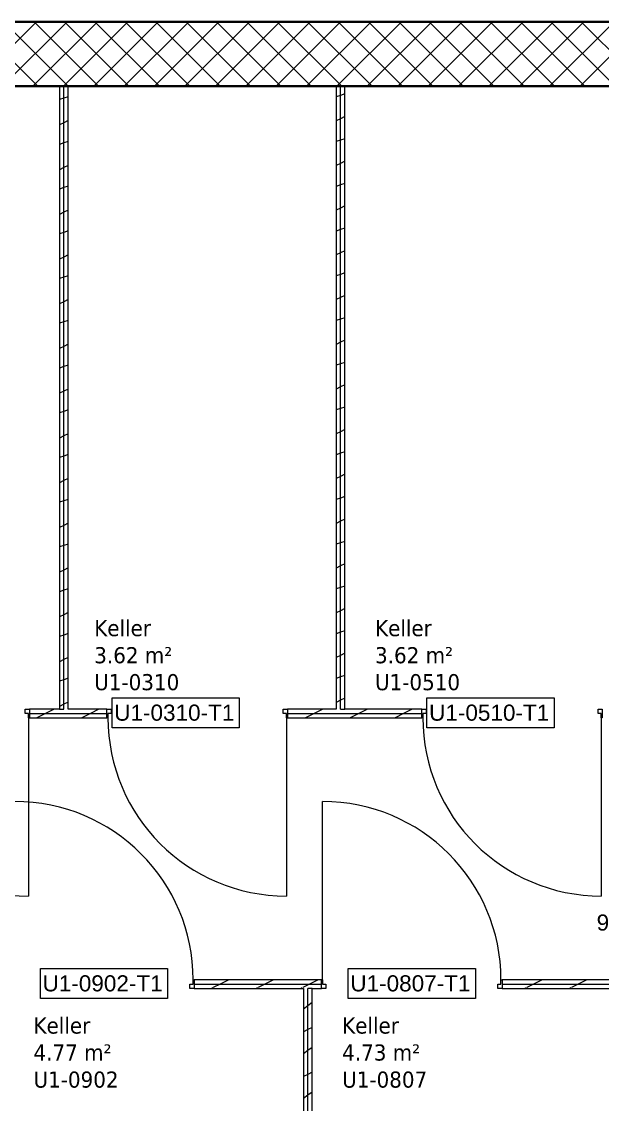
# Model space of a CAD drawing. Extents: x -982 to 937, y -179 to 616.
# Drawn here: x -490.6 to -436.6, y 421.8 to 522.6 of the extents above; entities that cross this region are included whole.
import ezdxf

# ---------------------------------------------------------------- set-up
doc = ezdxf.new("R2010")
doc.units = 0
doc.layers.get('0').update_dxf_attribs({"lineweight": 13})
for name, color, linetype, lineweight in [('A-____-NOTE-TEXT', 7, 'Continuous', 9), ('A-AREA-____-IDEN', 7, 'Continuous', 5), ('A-DOOR-____-IDEN', 7, 'Continuous', 5), ('A-DOOR-FRAM-MCUT', 7, 'Continuous', 9), ('A-DOOR-OPNG-OTLN', 7, 'Continuous', 9), ('A-WALL-____-MCUT', 7, 'Continuous', 35), ('A-WALL-____-PATT', 7, 'Continuous', 35), ('A-WALL-FNSH-MCUT', 7, 'Continuous', 35)]:
    doc.layers.add(name, color=color, linetype=linetype, lineweight=lineweight)
doc.styles.get("Standard").update_dxf_attribs({"font": 'arial.ttf'})

# ---------------------------------------------------------------- blocks, each defined once
blk = doc.blocks.new('Referenz-A0UJ2GQRXE', base_point=(-954.02, -167.52))
at = {"layer": 'A-DOOR-____-IDEN', "color": 0, "linetype": 'Continuous', "ltscale": 0.13}
for p, q in [((-482.18, 459.63), (-470.34, 459.63)), ((-482.18, 456.85), (-482.18, 459.63)), ((-470.34, 459.63), (-470.34, 456.85)), ((-452.88, 459.63), (-441.04, 459.63)), ((-452.88, 456.85), (-452.88, 459.63)), ((-441.04, 459.63), (-441.04, 456.85)), ((-470.34, 456.85), (-482.18, 456.85)), ((-441.04, 456.85), (-452.88, 456.85)), ((-488.85, 434.43), (-477.01, 434.43)), ((-488.85, 431.65), (-488.85, 434.43)), ((-477.01, 434.43), (-477.01, 431.65)), ((-460.21, 434.43), (-448.37, 434.43)), ((-460.21, 431.65), (-460.21, 434.43)), ((-448.37, 434.43), (-448.37, 431.65)), ((-477.01, 431.65), (-488.85, 431.65)), ((-448.37, 431.65), (-460.21, 431.65))]:
    blk.add_line(p, q, dxfattribs=at)
at = {"layer": 'A-DOOR-FRAM-MCUT', "color": 0, "linetype": 'Continuous', "ltscale": 0.13}
for p, q in [((-490.26, 458.59), (-489.86, 458.59)), ((-490.26, 458.19), (-490.26, 458.59)), ((-489.96, 458.19), (-490.26, 458.19)), ((-489.96, 457.79), (-489.96, 458.19)), ((-489.86, 457.79), (-489.96, 457.79)), ((-489.86, 458.59), (-489.86, 457.79)), ((-482.66, 458.59), (-482.26, 458.59)), ((-482.66, 457.79), (-482.66, 458.59)), ((-482.56, 457.79), (-482.66, 457.79)), ((-482.56, 458.19), (-482.56, 457.79)), ((-482.26, 458.19), (-482.56, 458.19)), ((-482.26, 458.59), (-482.26, 458.19)), ((-466.26, 458.59), (-465.86, 458.59)), ((-466.26, 458.19), (-466.26, 458.59)), ((-465.96, 458.19), (-466.26, 458.19)), ((-465.96, 457.79), (-465.96, 458.19)), ((-465.86, 457.79), (-465.96, 457.79)), ((-465.86, 458.59), (-465.86, 457.79)), ((-453.36, 458.59), (-452.96, 458.59)), ((-453.36, 457.79), (-453.36, 458.59)), ((-453.26, 457.79), (-453.36, 457.79)), ((-453.26, 458.19), (-453.26, 457.79)), ((-452.96, 458.19), (-453.26, 458.19)), ((-452.96, 458.59), (-452.96, 458.19)), ((-436.96, 458.59), (-436.56, 458.59)), ((-436.96, 458.19), (-436.96, 458.59)), ((-436.66, 458.19), (-436.96, 458.19)), ((-436.66, 457.79), (-436.66, 458.19)), ((-436.56, 457.79), (-436.66, 457.79)), ((-436.56, 458.59), (-436.56, 457.79)), ((-474.93, 432.99), (-474.63, 432.99)), ((-474.93, 432.59), (-474.93, 432.99)), ((-474.53, 432.59), (-474.93, 432.59)), ((-474.63, 432.99), (-474.63, 433.39)), ((-474.63, 433.39), (-474.53, 433.39)), ((-474.53, 433.39), (-474.53, 432.59)), ((-462.69, 432.59), (-462.69, 433.39)), ((-462.69, 433.39), (-462.59, 433.39)), ((-462.29, 432.59), (-462.69, 432.59)), ((-462.59, 433.39), (-462.59, 432.99)), ((-462.59, 432.99), (-462.29, 432.99)), ((-462.29, 432.99), (-462.29, 432.59)), ((-446.29, 432.99), (-445.99, 432.99)), ((-446.29, 432.59), (-446.29, 432.99)), ((-445.89, 432.59), (-446.29, 432.59)), ((-445.99, 432.99), (-445.99, 433.39)), ((-445.99, 433.39), (-445.89, 433.39)), ((-445.89, 433.39), (-445.89, 432.59))]:
    blk.add_line(p, q, dxfattribs=at)
at = {"layer": 'A-DOOR-OPNG-OTLN', "color": 0, "linetype": 'Continuous', "ltscale": 0.13}
for p, q in [((-489.96, 457.79), (-489.96, 441.19)), ((-465.96, 457.79), (-465.96, 441.19)), ((-436.66, 457.79), (-436.66, 441.19)), ((-462.59, 433.39), (-462.59, 449.99))]:
    blk.add_line(p, q, dxfattribs=at)
for centre, major_axis in [((-489.96, 457.79), (-16.6, 0)), ((-465.96, 457.79), (-16.6, 0)), ((-436.66, 457.79), (-16.6, 0)), ((-491.23, 433.39), (16.6, 0)), ((-462.59, 433.39), (16.6, 0))]:
    blk.add_ellipse(centre, major_axis=major_axis, ratio=1, start_param=0, end_param=1.570796, dxfattribs=at)
at = {"layer": 'A-WALL-____-MCUT', "color": 0, "linetype": 'Continuous', "ltscale": 0.35}
for p, q in [((246.34, 522.59), (-948.54, 522.59)), ((-588.36, 516.59), (-461.32, 516.59)), ((-461.32, 516.59), (-435.56, 516.59))]:
    blk.add_line(p, q, dxfattribs=at)
at = {"layer": 'A-WALL-____-MCUT', "color": 0, "linetype": 'Continuous', "lineweight": 9, "ltscale": 0.13}
for p, q in [((-486.68, 458.59), (-486.68, 516.59)), ((-460.92, 458.59), (-460.92, 516.59)), ((-489.86, 458.19), (-482.66, 458.19)), ((-487.08, 458.59), (-486.68, 458.59)), ((-465.86, 458.19), (-453.36, 458.19)), ((-460.92, 458.59), (-460.52, 458.59)), ((-474.53, 432.99), (-462.69, 432.99)), ((-463.96, 364.99), (-463.96, 432.59)), ((-463.56, 432.59), (-463.96, 432.59)), ((-445.89, 432.99), (-435.56, 432.99))]:
    blk.add_line(p, q, dxfattribs=at)
at = {"layer": 'A-WALL-____-PATT', "color": 0, "linetype": 'Continuous', "lineweight": 9, "ltscale": 0.13}
for p, q in [((-495.2, 516.59), (-489.2, 522.59)), ((-489.09, 516.59), (-495.09, 522.59)), ((-492.37, 516.59), (-486.37, 522.59)), ((-486.26, 516.59), (-492.26, 522.59)), ((-489.54, 516.59), (-483.54, 522.59)), ((-483.44, 516.59), (-489.44, 522.59)), ((-486.71, 516.59), (-480.71, 522.59)), ((-480.61, 516.59), (-486.61, 522.59)), ((-483.88, 516.59), (-477.88, 522.59)), ((-477.78, 516.59), (-483.78, 522.59)), ((-481.05, 516.59), (-475.05, 522.59)), ((-474.95, 516.59), (-480.95, 522.59)), ((-478.23, 516.59), (-472.23, 522.59)), ((-472.12, 516.59), (-478.12, 522.59)), ((-475.4, 516.59), (-469.4, 522.59)), ((-469.29, 516.59), (-475.29, 522.59)), ((-472.57, 516.59), (-466.57, 522.59)), ((-466.47, 516.59), (-472.47, 522.59)), ((-469.74, 516.59), (-463.74, 522.59)), ((-463.64, 516.59), (-469.64, 522.59)), ((-466.91, 516.59), (-460.91, 522.59)), ((-460.81, 516.59), (-466.81, 522.59)), ((-464.08, 516.59), (-458.08, 522.59)), ((-457.98, 516.59), (-463.98, 522.59)), ((-461.25, 516.59), (-455.25, 522.59)), ((-455.15, 516.59), (-461.15, 522.59)), ((-458.43, 516.59), (-452.43, 522.59)), ((-452.32, 516.59), (-458.32, 522.59)), ((-455.6, 516.59), (-449.6, 522.59)), ((-449.5, 516.59), (-455.5, 522.59)), ((-452.77, 516.59), (-446.77, 522.59)), ((-446.67, 516.59), (-452.67, 522.59)), ((-449.94, 516.59), (-443.94, 522.59)), ((-443.84, 516.59), (-449.84, 522.59)), ((-447.11, 516.59), (-441.11, 522.59)), ((-441.01, 516.59), (-447.01, 522.59)), ((-444.28, 516.59), (-438.28, 522.59)), ((-438.18, 516.59), (-444.18, 522.59)), ((-441.46, 516.59), (-435.46, 522.59)), ((-435.35, 516.59), (-441.35, 522.59)), ((-438.63, 516.59), (-432.63, 522.59)), ((-432.52, 516.59), (-438.52, 522.59)), ((-486.68, 515.47), (-487.08, 515.33)), ((-486.28, 515.6), (-486.68, 515.47)), ((-460.92, 515.72), (-461.32, 515.59)), ((-460.52, 515.86), (-460.92, 515.72)), ((-486.68, 513.18), (-487.08, 512.98)), ((-486.28, 513.38), (-486.68, 513.18)), ((-460.92, 513.56), (-461.32, 513.36)), ((-460.52, 513.76), (-460.92, 513.56)), ((-486.68, 511.3), (-487.08, 511.17)), ((-486.28, 511.43), (-486.68, 511.3)), ((-460.92, 511.56), (-461.32, 511.43)), ((-460.52, 511.69), (-460.92, 511.56)), ((-486.28, 509.21), (-486.68, 509.01)), ((-460.92, 509.4), (-461.32, 509.2)), ((-460.52, 509.6), (-460.92, 509.4)), ((-486.68, 509.01), (-487.08, 508.81)), ((-486.68, 507.14), (-487.08, 507)), ((-486.28, 507.27), (-486.68, 507.14)), ((-460.92, 507.39), (-461.32, 507.26)), ((-460.52, 507.53), (-460.92, 507.39)), ((-486.28, 505.05), (-486.68, 504.85)), ((-460.92, 505.24), (-461.32, 505.04)), ((-460.52, 505.44), (-460.92, 505.24)), ((-486.68, 504.85), (-487.08, 504.65)), ((-486.28, 503.11), (-486.68, 502.97)), ((-460.92, 503.23), (-461.32, 503.1)), ((-460.52, 503.36), (-460.92, 503.23)), ((-486.68, 502.97), (-487.08, 502.84)), ((-460.92, 501.07), (-461.32, 500.87)), ((-460.52, 501.27), (-460.92, 501.07)), ((-486.68, 500.68), (-487.08, 500.48)), ((-486.28, 500.88), (-486.68, 500.68)), ((-460.92, 499.06), (-461.32, 498.93)), ((-460.52, 499.2), (-460.92, 499.06)), ((-486.68, 498.81), (-487.08, 498.67)), ((-486.28, 498.94), (-486.68, 498.81)), ((-460.52, 497.11), (-460.92, 496.91)), ((-486.68, 496.52), (-487.08, 496.32)), ((-486.28, 496.72), (-486.68, 496.52)), ((-460.92, 496.91), (-461.32, 496.71)), ((-460.52, 495.03), (-460.92, 494.9)), ((-486.68, 494.64), (-487.08, 494.51)), ((-486.28, 494.78), (-486.68, 494.64)), ((-460.92, 494.9), (-461.32, 494.77)), ((-460.52, 492.94), (-460.92, 492.74)), ((-486.68, 492.36), (-487.08, 492.16)), ((-486.28, 492.56), (-486.68, 492.36)), ((-460.92, 492.74), (-461.32, 492.54)), ((-486.68, 490.48), (-487.08, 490.34)), ((-486.28, 490.61), (-486.68, 490.48)), ((-460.92, 490.74), (-461.32, 490.6)), ((-460.52, 490.87), (-460.92, 490.74)), ((-486.68, 488.19), (-487.08, 487.99)), ((-486.28, 488.39), (-486.68, 488.19)), ((-460.92, 488.58), (-461.32, 488.38)), ((-460.52, 488.78), (-460.92, 488.58)), ((-486.68, 486.31), (-487.08, 486.18)), ((-486.28, 486.45), (-486.68, 486.31)), ((-460.92, 486.57), (-461.32, 486.44)), ((-460.52, 486.7), (-460.92, 486.57)), ((-486.68, 484.03), (-487.08, 483.83)), ((-486.28, 484.23), (-486.68, 484.03)), ((-460.92, 484.41), (-461.32, 484.21)), ((-460.52, 484.61), (-460.92, 484.41)), ((-486.68, 482.15), (-487.08, 482.02)), ((-486.28, 482.28), (-486.68, 482.15)), ((-460.92, 482.41), (-461.32, 482.27)), ((-460.52, 482.54), (-460.92, 482.41)), ((-486.68, 479.86), (-487.08, 479.66)), ((-486.28, 480.06), (-486.68, 479.86)), ((-460.92, 480.25), (-461.32, 480.05)), ((-460.52, 480.45), (-460.92, 480.25)), ((-486.68, 477.98), (-487.08, 477.85)), ((-486.28, 478.12), (-486.68, 477.98)), ((-460.92, 478.24), (-461.32, 478.11)), ((-460.52, 478.37), (-460.92, 478.24)), ((-486.28, 475.9), (-486.68, 475.7)), ((-460.92, 476.08), (-461.32, 475.88)), ((-460.52, 476.28), (-460.92, 476.08)), ((-486.68, 475.7), (-487.08, 475.5)), ((-486.68, 473.82), (-487.08, 473.69)), ((-486.28, 473.95), (-486.68, 473.82)), ((-460.92, 474.08), (-461.32, 473.94)), ((-460.52, 474.21), (-460.92, 474.08)), ((-460.92, 471.92), (-461.32, 471.72)), ((-460.52, 472.12), (-460.92, 471.92)), ((-486.68, 471.53), (-487.08, 471.33)), ((-486.28, 471.73), (-486.68, 471.53)), ((-486.28, 469.79), (-486.68, 469.65)), ((-460.92, 469.91), (-461.32, 469.78)), ((-460.52, 470.04), (-460.92, 469.91)), ((-486.68, 469.65), (-487.08, 469.52)), ((-460.92, 467.75), (-461.32, 467.55)), ((-460.52, 467.95), (-460.92, 467.75)), ((-486.68, 467.37), (-487.08, 467.17)), ((-486.28, 467.57), (-486.68, 467.37)), ((-460.92, 465.75), (-461.32, 465.61)), ((-460.52, 465.88), (-460.92, 465.75)), ((-486.68, 465.49), (-487.08, 465.36)), ((-486.28, 465.62), (-486.68, 465.49)), ((-460.52, 463.79), (-460.92, 463.59)), ((-486.68, 463.2), (-487.08, 463)), ((-486.28, 463.4), (-486.68, 463.2)), ((-460.92, 463.59), (-461.32, 463.39)), ((-460.52, 461.72), (-460.92, 461.58)), ((-486.68, 461.32), (-487.08, 461.19)), ((-486.28, 461.46), (-486.68, 461.32)), ((-460.92, 461.58), (-461.32, 461.45)), ((-486.68, 459.04), (-487.08, 458.84)), ((-486.28, 459.24), (-486.68, 459.04)), ((-460.92, 459.42), (-461.32, 459.22)), ((-460.52, 459.62), (-460.92, 459.42)), ((-488.37, 458.19), (-489.17, 457.79)), ((-487.57, 458.59), (-488.37, 458.19)), ((-484.2, 458.19), (-485, 457.79)), ((-483.4, 458.59), (-484.2, 458.19)), ((-463.38, 458.19), (-464.18, 457.79)), ((-462.58, 458.59), (-463.38, 458.19)), ((-459.21, 458.19), (-460.01, 457.79)), ((-458.41, 458.59), (-459.21, 458.19)), ((-455.05, 458.19), (-455.85, 457.79)), ((-454.25, 458.59), (-455.05, 458.19)), ((-472.81, 432.63), (-472.92, 432.59)), ((-472.13, 432.99), (-472.76, 432.68)), ((-471.33, 433.39), (-472.13, 432.99)), ((-468.65, 432.63), (-468.76, 432.59)), ((-467.96, 432.99), (-468.59, 432.68)), ((-467.16, 433.39), (-467.96, 432.99)), ((-464.48, 432.63), (-464.59, 432.59)), ((-463.8, 432.99), (-464.43, 432.68)), ((-463, 433.39), (-463.8, 432.99)), ((-443.66, 432.63), (-443.77, 432.59)), ((-442.97, 432.99), (-443.6, 432.68)), ((-442.17, 433.39), (-442.97, 432.99)), ((-439.49, 432.63), (-439.6, 432.59)), ((-438.81, 432.99), (-439.44, 432.68)), ((-438.01, 433.39), (-438.81, 432.99)), ((-463.96, 430.97), (-464.36, 430.67)), ((-463.56, 431.27), (-463.96, 430.97)), ((-463.96, 428.75), (-464.36, 428.55)), ((-463.56, 428.95), (-463.96, 428.75)), ((-463.96, 426.8), (-464.36, 426.5)), ((-463.56, 427.1), (-463.96, 426.8)), ((-463.96, 424.58), (-464.36, 424.38)), ((-463.56, 424.78), (-463.96, 424.58)), ((-463.96, 422.64), (-464.36, 422.34)), ((-463.56, 422.94), (-463.96, 422.64))]:
    blk.add_line(p, q, dxfattribs=at)
at = {"layer": 'A-WALL-FNSH-MCUT', "color": 0, "linetype": 'Continuous', "lineweight": 9, "ltscale": 0.13}
for p, q in [((-487.08, 516.59), (-487.08, 458.59)), ((-486.28, 458.59), (-486.28, 516.59)), ((-461.32, 516.59), (-461.32, 458.59)), ((-460.52, 458.59), (-460.52, 516.59)), ((-487.08, 458.59), (-489.86, 458.59)), ((-489.86, 458.59), (-489.86, 457.79)), ((-489.86, 457.79), (-482.66, 457.79)), ((-482.66, 458.59), (-486.28, 458.59)), ((-482.66, 457.79), (-482.66, 458.59)), ((-461.32, 458.59), (-465.86, 458.59)), ((-465.86, 458.59), (-465.86, 457.79)), ((-465.86, 457.79), (-453.36, 457.79)), ((-453.36, 458.59), (-460.52, 458.59)), ((-453.36, 457.79), (-453.36, 458.59)), ((-462.69, 433.39), (-474.53, 433.39)), ((-474.53, 433.39), (-474.53, 432.59)), ((-474.53, 432.59), (-464.36, 432.59)), ((-464.36, 432.59), (-464.36, 364.99)), ((-463.56, 432.59), (-462.69, 432.59)), ((-463.56, 364.99), (-463.56, 432.59)), ((-462.69, 432.59), (-462.69, 433.39)), ((-435.56, 433.39), (-445.89, 433.39)), ((-445.89, 433.39), (-445.89, 432.59)), ((-445.89, 432.59), (-435.56, 432.59))]:
    blk.add_line(p, q, dxfattribs=at)
at = {"layer": 'A-____-NOTE-TEXT', "color": 0, "linetype": 'Continuous', "lineweight": 5, "ltscale": 0.13, "insert": (-437.09, 439.47), "char_height": 1.5, "attachment_point": 1}
blk.add_mtext('{\\fArial;9}', dxfattribs=at)
at = {"layer": 'A-AREA-____-IDEN', "color": 0, "linetype": 'Continuous', "ltscale": 0.13, "char_height": 1.5, "attachment_point": 1}
for s, insert in [('{\\W0.9;\\fVerdana;Keller}', (-483.84, 466.88)), ('{\\W0.9;\\fVerdana;Keller}', (-457.71, 466.88)), ('{\\W0.9;\\fVerdana;3.62 m²}', (-483.84, 464.36)), ('{\\W0.9;\\fVerdana;3.62 m²}', (-457.71, 464.36)), ('{\\W0.9;\\fVerdana;U1-0310}', (-483.84, 461.85)), ('{\\W0.9;\\fVerdana;U1-0510}', (-457.71, 461.85)), ('{\\W0.9;\\fVerdana;Keller}', (-489.49, 429.88)), ('{\\W0.9;\\fVerdana;Keller}', (-460.77, 429.88)), ('{\\W0.9;\\fVerdana;4.77 m²}', (-489.49, 427.37)), ('{\\W0.9;\\fVerdana;4.73 m²}', (-460.77, 427.37)), ('{\\W0.9;\\fVerdana;U1-0902}', (-489.49, 424.85)), ('{\\W0.9;\\fVerdana;U1-0807}', (-460.77, 424.85))]:
    blk.add_mtext(s, dxfattribs=dict(at, insert=insert))
at = {"layer": 'A-DOOR-____-IDEN', "color": 0, "linetype": 'Continuous', "ltscale": 0.13, "char_height": 1.5, "attachment_point": 1}
for s, insert in [('{\\fArial;U1-0310-T1}', (-481.98, 459.01)), ('{\\fArial;U1-0510-T1}', (-452.68, 459.01)), ('{\\fArial;U1-0902-T1}', (-488.65, 433.81)), ('{\\fArial;U1-0807-T1}', (-460.01, 433.81))]:
    blk.add_mtext(s, dxfattribs=dict(at, insert=insert))

msp = doc.modelspace()

# ---------------------------------------------------------------- block references
at = {"color": 9, "lineweight": 25, "ltscale": 0.25, "true_color": 0xc0c0c0}
msp.add_blockref('Referenz-A0UJ2GQRXE', (-954.02, -167.52), dxfattribs=at)

doc.saveas('drawing.dxf')
